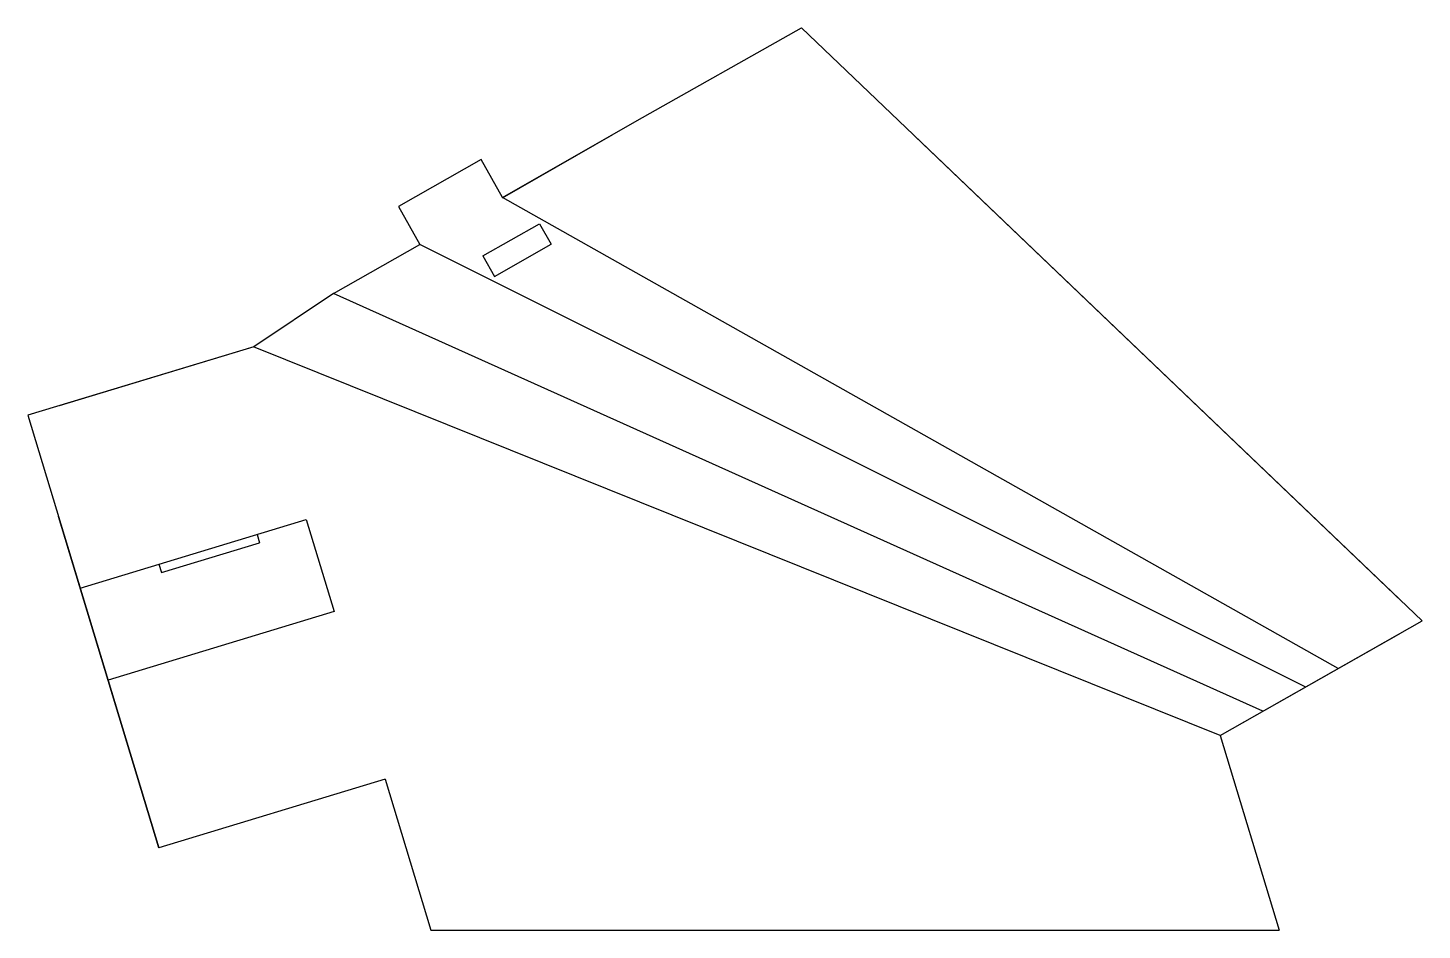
# Model space of a CAD drawing. Extents: x -4 to 686, y 3 to 450.
import ezdxf

# ---------------------------------------------------------------- set-up
doc = ezdxf.new("R2010")
doc.units = 0
doc.layers.add('Layer_1', color=7, linetype='CONTINUOUS')

msp = doc.modelspace()

# ---------------------------------------------------------------- linework, layer by layer
at = {"layer": 'Layer_1', "color": 4}
for p, q in [((297.592581, 403.998076), (378.904331, 449.876826)), ((378.904331, 449.876826), (686.381886, 156.284576)), ((230.906997, 365.845159), (297.592581, 403.998076)), ((107.600581, 291.952325), (-4.244086, 258.085656)), ((-4.244086, 258.085656), (60.599997, 43.900159)), ((586.327052, 99.494409), (686.381886, 156.284576))]:
    msp.add_line(p, q, dxfattribs=at)
at = {"layer": 'Layer_1', "color": 7}
for p, q in [((230.894608, 365.798194), (285.475736, 397.068642)), ((676.338048, 165.862775), (435.121502, 396.204374)), ((220.249581, 384.630576), (179.281497, 361.378992)), ((230.906997, 365.845159), (220.249581, 384.630576)), ((179.281497, 361.378992), (189.938914, 342.604159)), ((221.180914, 336.952662), (249.237331, 352.880579)), ((249.237331, 352.880579), (255.005247, 342.720579)), ((147.108164, 318.28366), (189.938914, 342.604159)), ((226.948831, 326.792662), (255.005247, 342.720579)), ((221.180914, 336.952662), (226.948831, 326.792662)), ((147.108164, 318.28366), (107.600581, 291.952325)), ((107.608088, 291.983681), (11.212886, 262.780031)), ((60.604287, 43.921932), (10.945622, 207.989778)), ((61.944081, 180.181745), (110.563914, 194.903162)), ((109.315081, 199.030662), (110.563914, 194.903162)), ((60.695247, 184.309245), (61.944081, 180.181745)), ((586.344917, 99.529148), (675.946352, 150.357802)), ((586.327052, 99.494409), (615.494719, 3.143731)), ((172.730414, 77.840909), (60.599997, 43.900159)), ((172.730414, 77.840909), (195.346997, 3.143731)), ((195.346997, 3.143731), (615.494719, 3.143731))]:
    msp.add_line(p, q, dxfattribs=at)
at = {"layer": 'Layer_1', "color": 1}
for p, q in [((644.835924, 132.725088), (230.825971, 365.860803)), ((628.45696, 123.552863), (189.853372, 342.627866)), ((607.466682, 111.482834), (147.092726, 318.309558)), ((586.32519, 99.563968), (107.580543, 291.966455))]:
    msp.add_line(p, q, dxfattribs=at)
at = {"layer": 'Layer_1', "color": 3}
for p, q in [((21.628749, 172.437785), (133.675797, 206.394901)), ((133.675797, 206.394901), (147.469634, 160.859116)), ((147.469634, 160.859116), (35.445333, 126.944579))]:
    msp.add_line(p, q, dxfattribs=at)

doc.saveas('drawing.dxf')
